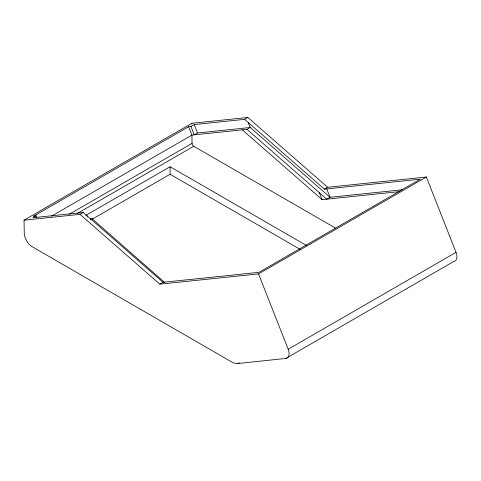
<?xml version="1.0" encoding="UTF-8"?>
<svg xmlns="http://www.w3.org/2000/svg" width="481" height="481" viewBox="0 0 481 481"><rect width="100%" height="100%" fill="white"/><g stroke="black" fill="none" stroke-linecap="round" stroke-linejoin="round"><path stroke-width="0.72" d="M24.05 220.178L191.883 123.28L247.859 117.46L327.633 187.277L426.364 177.02L456.03 252.339A9.446 5.453 60 0 1 453.667 261.532L285.84 358.435L238.047 363.492A18.801 10.853 60 0 1 231.277 361.724L31.584 246.386A11.574 6.68 60 0 1 24.278 233.856L24.05 220.178L80.032 214.358L83.285 212.482L163.059 282.293L258.976 272.324L420.298 179.191L324.38 189.153L244.607 119.342L194.204 124.579L190.945 126.461L188.63 126.701L33.82 216.077L34.025 216.6M36.754 217.412L36.135 215.837L32.882 217.719L83.285 212.482M51.437 216.203L191.937 135.083L246.981 129.371L250.234 127.489L330.008 197.294L402.062 189.803M69.108 214.346L192.051 143.368L191.937 135.083L188.63 126.701M77.303 213.48L193.735 146.26L335.425 228.06M244.607 119.342L247.859 117.46M85.75 215.434L170.082 166.745L306.589 245.557M90.542 219.691L92.172 218.753L164.73 282.527M92.238 219.204L170.082 174.26L300.09 249.32M80.032 214.358L159.8 284.169L163.059 282.293M324.38 189.153L327.633 187.277M159.8 284.169L258.531 273.911L426.364 177.02M238.047 363.492L239.346 362.74M285.834 358.423A9.446 5.453 60 0 0 288.191 349.236L456.03 252.339M248.292 122.571L250.234 127.489L197.517 132.978L194.258 134.848L190.945 126.461M33.82 216.077L36.135 215.837M242.34 129.846L322.108 199.657L399.687 191.6M90.181 218.957L92.172 218.753M246.981 129.371L326.755 199.176L330.008 197.294L326.701 188.913M319.372 192.713L322.108 199.657M258.531 273.911L288.203 349.236M194.204 124.579L197.517 132.978M86.971 215.704L87.458 216.937M191.883 123.28L191.889 124.074M170.082 166.745L170.082 174.26M193.735 146.254A2.369 1.371 60 0 1 192.051 143.368"/></g></svg>
